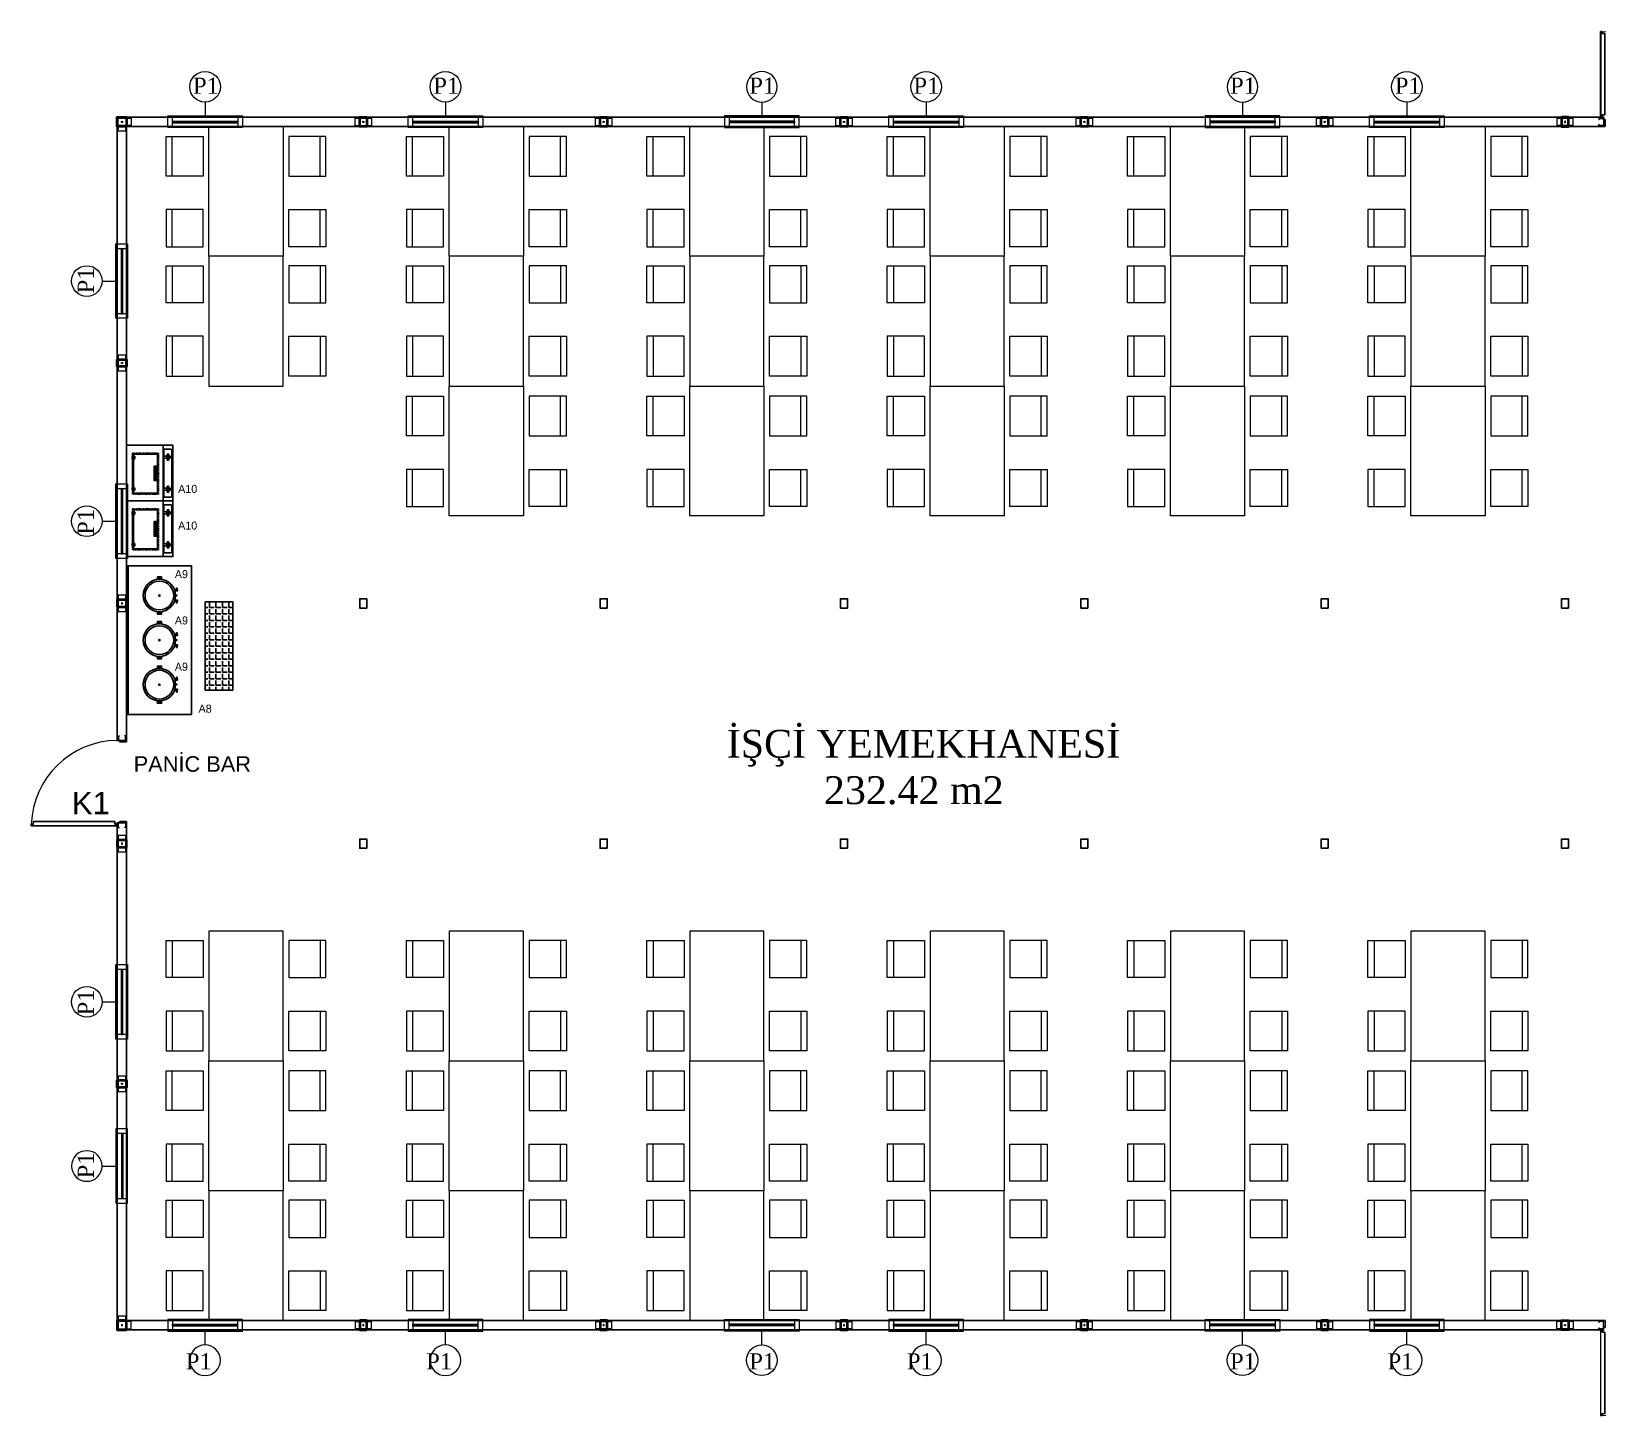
# Model space of a CAD drawing. Header units: millimetres. Extents: x 1020825 to 1025123, y -11230 to -9738.
# Drawn here: x 1020825 to 1022513, y -11230 to -9738 of the extents above; entities that cross this region are included whole.
import ezdxf
from ezdxf.enums import TextEntityAlignment as Align

# ---------------------------------------------------------------- set-up
doc = ezdxf.new("R2010")
doc.units = ezdxf.units.MM
doc.linetypes.add('HIDDEN', pattern=[0.375, 0.25, -0.125])
for name, color, linetype in [('BİRLEŞİM ELEMANLARI', 4, 'Continuous'), ('DIŞ PANEL', 21, 'Continuous'), ('ELEKTRIK', 41, 'Continuous'), ('P1', 40, 'Continuous'), ('S2000-002 Çizgi', 7, 'Continuous')]:
    doc.layers.add(name, color=color, linetype=linetype)
for name, color, linetype, lineweight in [('TEFRİS-M', 232, 'Continuous', 5), ('WALL INTERNAL', 7, 'Continuous', 50), ('YAZİ', 7, 'Continuous', 5)]:
    doc.layers.add(name, color=color, linetype=linetype, lineweight=lineweight)
doc.styles.get("Standard").update_dxf_attribs({"font": 'arial.ttf', "height": 400})
doc.styles.add('TAKSİM', font='GOTHIC.TTF', dxfattribs={"height": 20})
doc.styles.add('YENI', font='arial.ttf', dxfattribs={"height": 1})

# ---------------------------------------------------------------- blocks, each defined once
blk = doc.blocks.new('K3 1750X2035 (80)')
at = {"color": 171, "lineweight": 15}
for p, q in [((-50076, -8695), (-50076, -8707)), ((-50076, -8695), (-50026, -8695)), ((-50076, -8707), (-50075, -8707)), ((-50076, -8775), (-50076, -8763)), ((-50075, -8763), (-50076, -8763)), ((-50026, -8775), (-50076, -8775)), ((-50075, -8697), (-50027, -8697)), ((-50075, -8697), (-50075, -8707)), ((-50075, -8774), (-50075, -8763)), ((-50027, -8774), (-50075, -8774)), ((-50066, -8682), (-50066, -8683)), ((-50027, -8697), (-50027, -8774)), ((-50026, -8695), (-50026, -8775)), ((-48216, -8695), (-48266, -8695)), ((-48266, -8695), (-48266, -8775)), ((-48266, -8775), (-48216, -8775)), ((-48217, -8697), (-48265, -8697)), ((-48265, -8697), (-48265, -8774)), ((-48265, -8774), (-48217, -8774)), ((-48225, -8682), (-48225, -8683)), ((-48217, -8697), (-48217, -8707)), ((-48216, -8707), (-48217, -8707)), ((-48217, -8774), (-48217, -8763)), ((-48217, -8763), (-48216, -8763)), ((-48216, -8695), (-48216, -8707)), ((-48216, -8775), (-48216, -8763)), ((-50066, -8785), (-50066, -8783)), ((-48225, -8785), (-48225, -8783))]:
    blk.add_line(p, q, dxfattribs=at)
at = {"color": 151, "lineweight": 9}
for p, q in [((-50047, -8695), (-50047, -8683)), ((-50026, -8695), (-50047, -8695)), ((-50026, -8695), (-50047, -8695)), ((-48266, -8695), (-48245, -8695)), ((-48266, -8695), (-48245, -8695)), ((-48245, -8695), (-48245, -8683))]:
    blk.add_line(p, q, dxfattribs=at)
at = {"color": 171, "lineweight": 15, "elevation": 0}
for points in [[(-50040, -8666), (-50040, -8681), (-50058, -8681), (-50058, -7759), (-50040, -7759), (-50040, -7774), (-50041, -7774), (-50041, -7760), (-50057, -7760), (-50057, -8680), (-50041, -8680), (-50041, -8666)], [(-50056, -8680), (-50041, -8680), (-50041, -8660), (-50011, -8660), (-50011, -7780), (-50041, -7780), (-50041, -7760), (-50056, -7760), (-50056, -7761), (-50042, -7761), (-50042, -7781), (-50012, -7781), (-50012, -8659), (-50042, -8659), (-50042, -8679), (-50056, -8679)], [(-48235, -8680), (-48250, -8680), (-48250, -8660), (-48280, -8660), (-48280, -7780), (-48250, -7780), (-48250, -7760), (-48235, -7760), (-48235, -7761), (-48249, -7761), (-48249, -7781), (-48279, -7781), (-48279, -8659), (-48249, -8659), (-48249, -8679), (-48235, -8679)], [(-48252, -8666), (-48252, -8681), (-48234, -8681), (-48234, -7759), (-48252, -7759), (-48252, -7774), (-48250, -7774), (-48250, -7760), (-48235, -7760), (-48235, -8680), (-48250, -8680), (-48250, -8666)]]:
    blk.add_lwpolyline(points, close=True, dxfattribs=at)
for points in [[(-50066, -8682), (-50024, -8682), (-50024, -8710), (-50009, -8710), (-50009, -8785), (-50066, -8785)], [(-50066, -8783), (-50011, -8783), (-50011, -8711), (-50026, -8711), (-50026, -8683), (-50066, -8683)], [(-48225, -8682), (-48267, -8682), (-48267, -8710), (-48282, -8710), (-48282, -8785), (-48225, -8785)], [(-48225, -8783), (-48281, -8783), (-48281, -8711), (-48266, -8711), (-48266, -8683), (-48225, -8683)]]:
    blk.add_lwpolyline(points, dxfattribs=at)
at = {"color": 171, "lineweight": 15}
for centre, start, end in [((-50088, -8700), 1.1108, 87.0826), ((-48204, -8700), 92.9174, 178.8892)]:
    blk.add_arc(centre, 942, start, end, dxfattribs=at)
blk = doc.blocks.new('DIŞ-K3 KAPILI-2514-G-B-(80)')
at = {"layer": 'DIŞ PANEL'}
for points in [[(377, 100), (0, 100), (0, 0), (392, 0)], [(2122, 0), (2514, 0), (2514, 100), (2137, 100)]]:
    blk.add_lwpolyline(points, dxfattribs=at)
blk.add_blockref('K3 1750X2035 (80)', (50403, 8783))
blk = doc.blocks.new('DIŞ İKİLİ KEP 80-60')
at = {"lineweight": 40}
blk.add_lwpolyline([(126, 94), (126, -6), (50, -6), (50, 94)], close=True, dxfattribs=at)
at = {"layer": 'BİRLEŞİM ELEMANLARI', "color": 6, "lineweight": 20}
for p, q in [((175, 82), (0, 82)), ((0, 2), (175, 2)), ((19, 82), (19, 84)), ((19, 2), (19, 0)), ((25, 79), (25, 87)), ((25, 5), (25, -3)), ((32, 82), (32, 84)), ((32, 2), (32, 0)), ((143, 82), (143, 84)), ((143, 2), (143, 0)), ((150, 79), (150, 87)), ((150, 5), (150, -3)), ((156, 82), (156, 84)), ((156, 2), (156, 0))]:
    blk.add_line(p, q, dxfattribs=at)
for points in [[(0, 0), (0, 84)], [(0, 84), (175, 84), (175, 0), (0, 0)]]:
    blk.add_lwpolyline(points, dxfattribs=at)
blk.add_circle((88, 42), 6.5, dxfattribs=at)
blk = doc.blocks.new('P1 800X1100 VASİSTASLI (60)')
at = {"color": 253, "lineweight": 15}
for p, q in [((-87298, 34938), (-87298, 34921)), ((-86594, 34938), (-86594, 34921))]:
    blk.add_line(p, q, dxfattribs=at)
at = {"layer": 'P1', "lineweight": 15}
for p, q in [((-86946, 35146), (-86946, 34996)), ((-87298, 34938), (-86594, 34938)), ((-87298, 34934), (-86594, 34934)), ((-87298, 34925), (-86594, 34925)), ((-87298, 34921), (-86594, 34921))]:
    blk.add_line(p, q, dxfattribs=at)
at = {"layer": 'P1', "lineweight": 15, "elevation": 0}
for points in [[(-87348, 34996), (-86544, 34996), (-86544, 34871), (-87348, 34871)], [(-87298, 34996), (-86594, 34996), (-86594, 34871), (-87298, 34871)]]:
    blk.add_lwpolyline(points, close=True, dxfattribs=at)
at = {"layer": 'P1', "lineweight": 15}
blk.add_circle((-86946, 35310), 165, dxfattribs=at)
blk = doc.blocks.new('DIŞ-P1 PENCERELİ-2514-G-B-(80)-2ÖZEL-1')
at = {"layer": 'DIŞ PANEL'}
for p, q in [((337795, 239684), (337795, 237170)), ((337895, 239684), (337795, 239684)), ((337895, 237170), (337895, 239684)), ((337795, 237170), (337895, 237170))]:
    blk.add_line(p, q, dxfattribs=at)
at = {"rotation": 90}
blk.add_blockref('P1 800X1100 VASİSTASLI (60)', (372778, 324963), dxfattribs=at)
blk = doc.blocks.new('DIŞ KÖŞE KEP 80')
at = {"lineweight": 40, "elevation": 1364}
blk.add_lwpolyline([(90, 150), (90, 50), (-10, 50), (-10, 150)], close=True, dxfattribs=at)
at = {"layer": 'BİRLEŞİM ELEMANLARI', "color": 6, "lineweight": 20}
for p, q in [((5, 25, 1364), (-3, 25, 1364)), ((0, 138, 1364), (140, 138, 1364)), ((140, 58, 1364), (0, 58, 1364)), ((2, 32, 1364), (0, 32, 1364)), ((2, 18, 1364), (0, 18, 1364)), ((2, 0, 1364), (2, 56, 1364)), ((2, 31, 1364), (2, 19, 1364)), ((79, 25, 1364), (87, 25, 1364)), ((82, 0, 1364), (82, 56, 1364)), ((82, 32, 1364), (84, 32, 1364)), ((82, 31, 1364), (82, 19, 1364)), ((82, 18, 1364), (84, 18, 1364)), ((108, 138, 1364), (108, 140, 1364)), ((108, 58, 1364), (108, 56, 1364)), ((115, 135, 1364), (115, 143, 1364)), ((115, 61, 1364), (115, 53, 1364)), ((121, 138, 1364), (121, 140, 1364)), ((121, 58, 1364), (121, 56, 1364))]:
    blk.add_line(p, q, dxfattribs=at)
at = {"layer": 'BİRLEŞİM ELEMANLARI', "color": 6, "lineweight": 20, "elevation": 1364}
for points in [[(0, 56), (0, 140)], [(0, 140), (140, 140), (140, 56), (0, 56)]]:
    blk.add_lwpolyline(points, dxfattribs=at)
blk.add_lwpolyline([(0, 56), (84, 56), (84, 0), (0, 0)], close=True, dxfattribs=at)
at = {"layer": 'BİRLEŞİM ELEMANLARI', "color": 6, "lineweight": 20}
blk.add_circle((42, 98, 1364), 6.5, dxfattribs=at)
blk = doc.blocks.new('YEMEK MASASI 4 KİŞİLİK')
for p, q in [((204766, 129592), (204338, 129592)), ((204338, 129592), (204338, 129192)), ((204766, 129526), (204338, 129526)), ((204766, 129192), (204766, 129592)), ((205127, 129192), (205127, 129592)), ((205127, 129592), (205527, 129592)), ((205527, 129526), (205127, 129526)), ((205527, 129592), (205527, 129192)), ((205629, 129131), (204229, 129131)), ((204229, 129131), (204229, 128331)), ((204338, 129192), (204766, 129192)), ((205527, 129192), (205127, 129192)), ((205629, 128331), (205629, 129131)), ((204229, 128331), (205629, 128331)), ((204338, 128270), (204766, 128270)), ((204338, 127870), (204338, 128270)), ((204766, 128270), (204766, 127870)), ((205527, 128270), (205127, 128270)), ((205127, 128270), (205127, 127870)), ((205527, 127870), (205527, 128270)), ((204766, 127932), (204338, 127932)), ((204766, 127870), (204338, 127870)), ((205527, 127932), (205127, 127932)), ((205127, 127870), (205527, 127870))]:
    blk.add_line(p, q)
blk = doc.blocks.new('K1 895X2035 (80)')
at = {"color": 171, "lineweight": 15}
for p, q in [((-49641, -7286), (-49591, -7286)), ((-49641, -7286), (-49641, -7298)), ((-49641, -7298), (-49640, -7298)), ((-49641, -7366), (-49641, -7354)), ((-49640, -7354), (-49641, -7354)), ((-49591, -7366), (-49641, -7366)), ((-49640, -7287), (-49592, -7287)), ((-49640, -7287), (-49640, -7298)), ((-49640, -7365), (-49640, -7354)), ((-49592, -7365), (-49640, -7365)), ((-49632, -7272), (-49632, -7274)), ((-49632, -7375), (-49632, -7374)), ((-49592, -7287), (-49592, -7365)), ((-49591, -7286), (-49591, -7366)), ((-48651, -7286), (-48701, -7286)), ((-48701, -7286), (-48701, -7366)), ((-48701, -7366), (-48651, -7366)), ((-48652, -7287), (-48700, -7287)), ((-48700, -7287), (-48700, -7365)), ((-48700, -7365), (-48652, -7365)), ((-48661, -7272), (-48661, -7274)), ((-48661, -7375), (-48661, -7374)), ((-48652, -7287), (-48652, -7298)), ((-48651, -7298), (-48652, -7298)), ((-48652, -7365), (-48652, -7354)), ((-48652, -7354), (-48651, -7354)), ((-48651, -7286), (-48651, -7298)), ((-48651, -7366), (-48651, -7354))]:
    blk.add_line(p, q, dxfattribs=at)
for points in [[(-49605, -7256), (-49605, -7271), (-49623, -7271), (-49623, -6349), (-49605, -6349), (-49605, -6364), (-49606, -6364), (-49606, -6350), (-49622, -6350), (-49622, -7270), (-49606, -7270), (-49606, -7256)], [(-49621, -7270), (-49606, -7270), (-49606, -7250), (-49576, -7250), (-49576, -6370), (-49606, -6370), (-49606, -6350), (-49621, -6350), (-49621, -6351), (-49608, -6351), (-49608, -6371), (-49578, -6371), (-49578, -7249), (-49608, -7249), (-49608, -7269), (-49621, -7269)]]:
    blk.add_lwpolyline(points, close=True, dxfattribs=at)
for points in [[(-49632, -7272), (-49590, -7272), (-49590, -7300), (-49575, -7300), (-49575, -7375), (-49632, -7375)], [(-49632, -7374), (-49576, -7374), (-49576, -7302), (-49591, -7302), (-49591, -7274), (-49632, -7274)], [(-48661, -7272), (-48703, -7272), (-48703, -7300), (-48718, -7300), (-48718, -7375), (-48661, -7375)], [(-48661, -7374), (-48716, -7374), (-48716, -7302), (-48701, -7302), (-48701, -7274), (-48661, -7274)]]:
    blk.add_lwpolyline(points, dxfattribs=at)
blk.add_arc((-49641, -7287), 939, 0.9216, 87.8136, dxfattribs=at)
blk = doc.blocks.new('DIŞ-K1 KAPILI-2514-G-B-(80)')
at = {"layer": 'DIŞ PANEL'}
for points in [[(186, 100), (0, 100), (0, 0), (201, 0)], [(1066, 0), (2514, 0), (2514, 100), (1081, 100)]]:
    blk.add_lwpolyline(points, dxfattribs=at)
blk.add_blockref('K1 895X2035 (80)', (49777, 7374))
blk = doc.blocks.new('A$C79541790')
at = {"ltscale": 5}
for p, q in [((0, 39.4), (60, 39.4)), ((11.6, 7.7), (14.8, 7.7)), ((11.6, 7.4), (14.8, 7.4)), ((11.7, 7.4), (11.7, 7.7)), ((12, 7.4), (12, 7.7)), ((12.3, 7.4), (12.3, 7.7)), ((12.6, 7.4), (12.6, 7.7)), ((12.7, 7.4), (12.7, 7.7)), ((13, 7.4), (13, 7.7)), ((13.3, 7.4), (13.3, 7.7)), ((13.6, 7.4), (13.6, 7.7)), ((13.8, 7.4), (13.8, 7.7)), ((14.1, 7.4), (14.1, 7.7)), ((14.4, 7.4), (14.4, 7.7)), ((14.7, 7.4), (14.7, 7.7)), ((48.8, 7.7), (45.6, 7.7)), ((48.8, 7.4), (45.6, 7.4)), ((45.7, 7.4), (45.7, 7.7)), ((46, 7.4), (46, 7.7)), ((46.3, 7.4), (46.3, 7.7)), ((46.6, 7.4), (46.6, 7.7)), ((46.8, 7.4), (46.8, 7.7)), ((47.1, 7.4), (47.1, 7.7)), ((47.4, 7.4), (47.4, 7.7)), ((47.7, 7.4), (47.7, 7.7)), ((47.8, 7.4), (47.8, 7.7)), ((48.1, 7.4), (48.1, 7.7)), ((48.4, 7.4), (48.4, 7.7)), ((48.7, 7.4), (48.7, 7.7))]:
    blk.add_line(p, q, dxfattribs=at)
for points in [[(60, 0), (60, 50), (0, 50), (0, 0)], [(60, 39.4), (60, 50), (0, 50), (0, 39.4)], [(22.3, 29.9), (22.3, 32.1), (38.1, 32.1), (38.1, 29.9)], [(22.6, 30.2), (22.6, 31.8), (37.8, 31.8), (37.8, 30.2)]]:
    blk.add_lwpolyline(points, close=True, dxfattribs=at)
for points in [[(48.4, 40.4), (56, 40.4), (56, 47.5, 0.414214), (54.5, 49), (5.5, 49, 0.414214), (4, 47.5), (4, 40.4), (11.6, 40.4)], [(13.8, 45.8), (13.8, 46.8, 0.414214), (13.3, 47.3), (12.1, 47.3, 0.414214), (11.6, 46.8), (11.6, 45.8)], [(46.2, 45.8), (46.2, 46.8, -0.414214), (46.7, 47.3), (47.9, 47.3, -0.414214), (48.4, 46.8), (48.4, 45.8)]]:
    blk.add_lwpolyline(points, format="xyb", dxfattribs=at)
at = {"linetype": 'HIDDEN', "ltscale": 5}
blk.add_lwpolyline([(11.6, 6.7), (8.4, 6.7), (8.4, 34.6), (52.5, 34.6), (52.5, 6.7), (48.8, 6.7)], dxfattribs=at)
at = {"ltscale": 5}
for points in [[(15.9, 45.3), (15.9, 44.2, -0.414214), (15.4, 43.7), (10, 43.7, -0.414214), (9.5, 44.2), (9.5, 45.3, -0.414214), (10, 45.8), (15.4, 45.8, -0.414214)], [(44.1, 45.3), (44.1, 44.2, 0.414214), (44.6, 43.7), (50, 43.7, 0.414214), (50.5, 44.2), (50.5, 45.3, 0.414214), (50, 45.8), (44.6, 45.8, 0.414214)], [(14.8, 6.8), (14.8, 8.3, 0.414214), (14.2, 8.9), (12.2, 8.9, 0.414214), (11.6, 8.3), (11.6, 6.8, 0.414214), (12.2, 6.2), (14.2, 6.2, 0.414214)], [(45.6, 6.8), (45.6, 8.3, -0.414214), (46.2, 8.9), (48.2, 8.9, -0.414214), (48.8, 8.3), (48.8, 6.8, -0.414214), (48.2, 6.2), (46.2, 6.2, -0.414214)]]:
    blk.add_lwpolyline(points, format="xyb", close=True, dxfattribs=at)
for points in [[(11.6, 43.7), (11.6, 39.4), (13.8, 39.4), (13.8, 43.7)], [(13.8, 40.4), (46.2, 40.4)], [(48.4, 43.7), (48.4, 39.4), (46.2, 39.4), (46.2, 43.7)], [(11.6, 7.7), (9.4, 7.7), (9.4, 33.6), (51.5, 33.6), (51.5, 7.7), (48.8, 7.7)], [(45.6, 7.7), (14.8, 7.7)], [(45.6, 6.7), (14.8, 6.7)]]:
    blk.add_lwpolyline(points, dxfattribs=at)
for centre in [(12.1, 8.4), (12.1, 6.7), (14.4, 8.4), (14.4, 6.7), (46.1, 8.4), (46.1, 6.7), (48.3, 8.4), (48.3, 6.7)]:
    blk.add_circle(centre, 0.21, dxfattribs=at)
blk = doc.blocks.new('A$C199769C9')
at = {"layer": 'S2000-002 Çizgi'}
for points in [[(2.5, 17.2), (0, 17.2), (0, 21.7), (2.5, 21.7)], [(2, 17.7), (0.5, 17.7), (0.5, 21.2), (2, 21.2)], [(37.5, 17.2), (40, 17.2), (40, 21.7), (37.5, 21.7)], [(38, 17.7), (39.5, 17.7), (39.5, 21.2), (38, 21.2)], [(12, 0.2), (14.6, 0.4), (14.6, 1), (12, 1.2)], [(28, 0.2), (25.4, 0.4), (25.4, 1), (28, 1.2)]]:
    blk.add_lwpolyline(points, close=True, dxfattribs=at)
at = {"layer": 'S2000-002 Çizgi', "const_width": 1.5}
blk.add_lwpolyline([(19.2, 19.5, 1), (20.7, 19.5, 1)], format="xyb", close=True, dxfattribs=at)
at = {"layer": 'S2000-002 Çizgi'}
for points in [[(13.9, 3.1), (13.9, 1.1)], [(13.9, 0), (15, 0), (15, 2.7)], [(13.9, 0.4), (13.9, 0)], [(20, 1.5), (20, 2)], [(26, 0), (24.9, 0), (24.9, 2.7)], [(26, 3), (26, 1.1)], [(26, 0.4), (26, 0)]]:
    blk.add_lwpolyline(points, dxfattribs=at)
for centre, radius in [((20, 19.5), 17.5), ((20, 19.5), 15.5), ((20.1, 1), 0.469)]:
    blk.add_circle(centre, radius, dxfattribs=at)

msp = doc.modelspace()

# ---------------------------------------------------------------- hatches: boundary and pattern name
h = msp.add_hatch()
h.set_pattern_fill('ANGLE', color=256, angle=360)
h.set_pattern_definition([(360, (1019025.98, -17204.438), (-1e-14, 6.985), [5.08, -1.905]), (90, (1019025.98, -17204.438), (-6.985, -1e-14), [5.08, -1.905])])
h.paths.add_polyline_path([(1021041.9, -10448.2), (1021011.9, -10448.2), (1021011.9, -10353.2), (1021041.9, -10353.2)])

# ---------------------------------------------------------------- linework, layer by layer
at = {"ltscale": 5}
for points in [[(1020927.2, -10474.4), (1020997.2, -10474.4), (1020997.2, -10314.4), (1020927.2, -10314.4)], [(1020929.2, -10314.4), (1020927.2, -10314.4), (1020927.2, -10474.4), (1020929.2, -10474.4)], [(1021186.2, -10359.8), (1021178.6, -10359.8), (1021178.6, -10349.8), (1021186.2, -10349.8)], [(1021445.2, -10359.8), (1021437.6, -10359.8), (1021437.6, -10349.8), (1021445.2, -10349.8)], [(1021704.2, -10359.8), (1021696.6, -10359.8), (1021696.6, -10349.8), (1021704.2, -10349.8)], [(1021963.2, -10359.8), (1021955.6, -10359.8), (1021955.6, -10349.8), (1021963.2, -10349.8)], [(1022222.2, -10359.8), (1022214.6, -10359.8), (1022214.6, -10349.8), (1022222.2, -10349.8)], [(1022481.2, -10359.8), (1022473.6, -10359.8), (1022473.6, -10349.8), (1022481.2, -10349.8)], [(1021186.2, -10618.8), (1021178.6, -10618.8), (1021178.6, -10608.8), (1021186.2, -10608.8)], [(1021445.2, -10618.8), (1021437.6, -10618.8), (1021437.6, -10608.8), (1021445.2, -10608.8)], [(1021704.2, -10618.8), (1021696.6, -10618.8), (1021696.6, -10608.8), (1021704.2, -10608.8)], [(1021963.2, -10618.8), (1021955.6, -10618.8), (1021955.6, -10608.8), (1021963.2, -10608.8)], [(1022222.2, -10618.8), (1022214.6, -10618.8), (1022214.6, -10608.8), (1022222.2, -10608.8)], [(1022481.2, -10618.8), (1022473.6, -10618.8), (1022473.6, -10608.8), (1022481.2, -10608.8)]]:
    msp.add_lwpolyline(points, close=True, dxfattribs=at)
msp.add_lwpolyline([(1021011.9, -10353.2), (1021041.9, -10353.2), (1021041.9, -10448.2), (1021011.9, -10448.2)], close=True)

# ---------------------------------------------------------------- block references
at = {"xscale": 0.1, "yscale": 0.1, "zscale": 0.1}
for name, p in [('DIŞ KÖŞE KEP 80', (1020918.2, -9845.6, -136.4)), ('DIŞ İKİLİ KEP 80-60', (1021173.6, -9840)), ('DIŞ İKİLİ KEP 80-60', (1021432.6, -9840)), ('DIŞ İKİLİ KEP 80-60', (1021691.6, -9840)), ('DIŞ İKİLİ KEP 80-60', (1021950.6, -9840)), ('DIŞ İKİLİ KEP 80-60', (1022209.6, -9840))]:
    msp.add_blockref(name, p, dxfattribs=at)
at = {"yscale": 0.1, "zscale": 0.1}
for name, p, xscale, rotation in [('DIŞ İKİLİ KEP 80-60', (1022486.1, -9840), -0.1, 359.9999999999999), ('DIŞ İKİLİ KEP 80-60', (1020926.6, -10104.5), 0.1, 90), ('DIŞ İKİLİ KEP 80-60', (1020926.6, -10346), -0.1, 90), ('DIŞ İKİLİ KEP 80-60', (1020926.6, -10605), -0.1, 90), ('DIŞ İKİLİ KEP 80-60', (1020926.6, -10881.5), 0.1, 90), ('DIŞ KÖŞE KEP 80', (1020918.2, -11123, -136.4), -0.1, 180), ('DIŞ İKİLİ KEP 80-60', (1021173.6, -11128.6), -0.1, 180), ('DIŞ İKİLİ KEP 80-60', (1021432.6, -11128.6), -0.1, 180), ('DIŞ İKİLİ KEP 80-60', (1021691.6, -11128.6), -0.1, 180), ('DIŞ İKİLİ KEP 80-60', (1021950.6, -11128.6), -0.1, 180), ('DIŞ İKİLİ KEP 80-60', (1022209.6, -11128.6), -0.1, 180), ('DIŞ İKİLİ KEP 80-60', (1022486.1, -11128.6), 0.1, 179.9999999999999)]:
    msp.add_blockref(name, p, dxfattribs=dict(at, xscale=xscale, rotation=rotation))
at = {"ltscale": 5, "rotation": 270}
for p in [(1020927.2, -10184.4), (1020927.2, -10244.4)]:
    msp.add_blockref('A$C79541790', p, dxfattribs=at)
at = {"layer": 'ELEKTRIK', "yscale": 0.1, "zscale": 0.1}
for p, xscale, rotation in [((997210.2, 23948.9), 0.1, 269.9999999999999), ((997469.2, 23948.9), 0.1, 269.9999999999999), ((1045413.5, 23948.9), -0.1, 90), ((997987.2, 23948.9), 0.1, 269.9999999999999), ((1045931.5, 23948.9), -0.1, 90), ((998505.2, 23948.9), 0.1, 269.9999999999999), ((987137.7, 12840.4), -0.1, 180), ((997210.2, -44917.5), -0.1, 269.9999999999999), ((997469.2, -44917.5), -0.1, 269.9999999999999), ((1045413.5, -44917.5), 0.1, 90), ((997987.2, -44917.5), -0.1, 269.9999999999999), ((1045931.5, -44917.5), 0.1, 90), ((998505.2, -44917.5), -0.1, 269.9999999999999)]:
    msp.add_blockref('DIŞ-P1 PENCERELİ-2514-G-B-(80)-2ÖZEL-1', p, dxfattribs=dict(at, xscale=xscale, rotation=rotation))
at = {"layer": 'ELEKTRIK', "xscale": 0.1, "yscale": 0.1, "zscale": 0.1}
for p in [(987137.7, -33809), (987137.7, -34068), (987137.7, -34586)]:
    msp.add_blockref('DIŞ-P1 PENCERELİ-2514-G-B-(80)-2ÖZEL-1', p, dxfattribs=at)
at = {"layer": 'S2000-002 Çizgi', "rotation": 90}
for p in [(1020982.2, -10366.3), (1020982.2, -10414.4), (1020982.2, -10462.4)]:
    msp.add_blockref('A$C199769C9', p, dxfattribs=at)
at = {"layer": 'TEFRİS-M', "yscale": 0.1, "zscale": 0.1, "rotation": 90}
for p, xscale in [((1033929.2, 10582.4), -0.1), ((1034188.2, 10582.4), -0.1), ((1034447.2, 10582.4), -0.1), ((1034706.2, 10582.4), -0.1), ((1034965.2, 10582.4), -0.1), ((1035224.2, 10582.4), -0.1), ((1033929.2, -30543.5), 0.1), ((1034188.2, -30543.5), 0.1), ((1034447.2, -30543.5), 0.1), ((1034706.2, -30543.5), 0.1), ((1034965.2, -30543.5), 0.1), ((1035224.2, -30543.5), 0.1), ((1034188.2, 10302.4), -0.1), ((1034447.2, 10302.4), -0.1), ((1034706.2, 10302.4), -0.1), ((1034965.2, 10302.4), -0.1), ((1035224.2, 10302.4), -0.1), ((1033929.2, -31270.9), 0.1), ((1034188.2, -31270.9), 0.1), ((1034447.2, -31270.9), 0.1), ((1034706.2, -31270.9), 0.1), ((1034965.2, -31270.9), 0.1), ((1035224.2, -31270.9), 0.1), ((1033929.2, 9575), -0.1), ((1034188.2, 9575), -0.1), ((1034447.2, 9575), -0.1), ((1034706.2, 9575), -0.1), ((1034965.2, 9575), -0.1), ((1035224.2, 9575), -0.1), ((1033929.2, -31550.9), 0.1), ((1034188.2, -31550.9), 0.1), ((1034447.2, -31550.9), 0.1), ((1034706.2, -31550.9), 0.1), ((1034965.2, -31550.9), 0.1), ((1035224.2, -31550.9), 0.1)]:
    msp.add_blockref('YEMEK MASASI 4 KİŞİLİK', p, dxfattribs=dict(at, xscale=xscale))
at = {"layer": 'WALL INTERNAL', "yscale": 0.1, "zscale": 0.1}
for name, p, xscale, rotation in [('DIŞ-K3 KAPILI-2514-G-B-(80)', (1022732.6, -9840.6), -0.1, 359.9999999999999), ('DIŞ-K1 KAPILI-2514-G-B-(80)', (1020927.2, -10610), 0.1, 90), ('DIŞ-K3 KAPILI-2514-G-B-(80)', (1022732.6, -11128), 0.1, 179.9999999999999)]:
    msp.add_blockref(name, p, dxfattribs=dict(at, xscale=xscale, rotation=rotation))

# ---------------------------------------------------------------- texts
at = {"style": 'TAKSİM'}
for s, p in [('A10', (1020993.2, -10235.7)), ('A10', (1020993.2, -10275.2)), ('A9', (1020986.4, -10327.6)), ('A9', (1020986.4, -10377.5)), ('A9', (1020986.4, -10427.4)), ('A8', (1021012, -10472.6))]:
    msp.add_text(s, height=8.64, dxfattribs=at).set_placement(p, align=Align.CENTER)
at = {"lineweight": 0, "char_height": 17.492, "width": 436.132}
for insert, attachment_point in [((1021026.8, -9788), 3), ((1021285.8, -9788), 3), ((1021598.4, -9788), 1), ((1021803.1, -9788), 3), ((1022116.4, -9788), 1), ((1022321.8, -9788), 3), ((1021019.1, -11180.6), 9), ((1021278.1, -11180.6), 9), ((1021598.4, -11180.6), 7), ((1021796.1, -11180.6), 9), ((1022116.4, -11180.6), 7), ((1022314.1, -11180.6), 9)]:
    msp.add_mtext('{\\fGeorgia|b0|i0|c162|p18;P1}', dxfattribs=dict(at, insert=insert, attachment_point=attachment_point))
at = {"lineweight": 0, "char_height": 17.492, "width": 436.132, "rotation": 90}
for insert, attachment_point in [((1020874.6, -9992.7), 3), ((1020874.6, -10253), 3), ((1020874.6, -10771), 3), ((1020874.6, -10974.6), 1)]:
    msp.add_mtext('{\\fGeorgia|b0|i0|c162|p18;P1}', dxfattribs=dict(at, insert=insert, attachment_point=attachment_point))
at = {"linetype": 'ByBlock', "lineweight": 5, "insert": (1021542.2, -10571.8), "char_height": 30, "width": 471.13, "attachment_point": 7}
msp.add_mtext('\\pi31.7671;{\\fGeorgia|b0|i0|c162|p18;İŞÇİ YEMEKHANESİ\\P\\pi136.47523;232.42 m2}', dxfattribs=at)
at = {"layer": 'YAZİ', "lineweight": 0, "style": 'YENI'}
msp.add_text('PANİC BAR', height=16.8, dxfattribs=at).set_placement((1020935, -10536.3, 70.3))
msp.add_text('K1', height=24, rotation=360, dxfattribs=at).set_placement((1020868.4, -10582.1))

doc.saveas('drawing.dxf')
